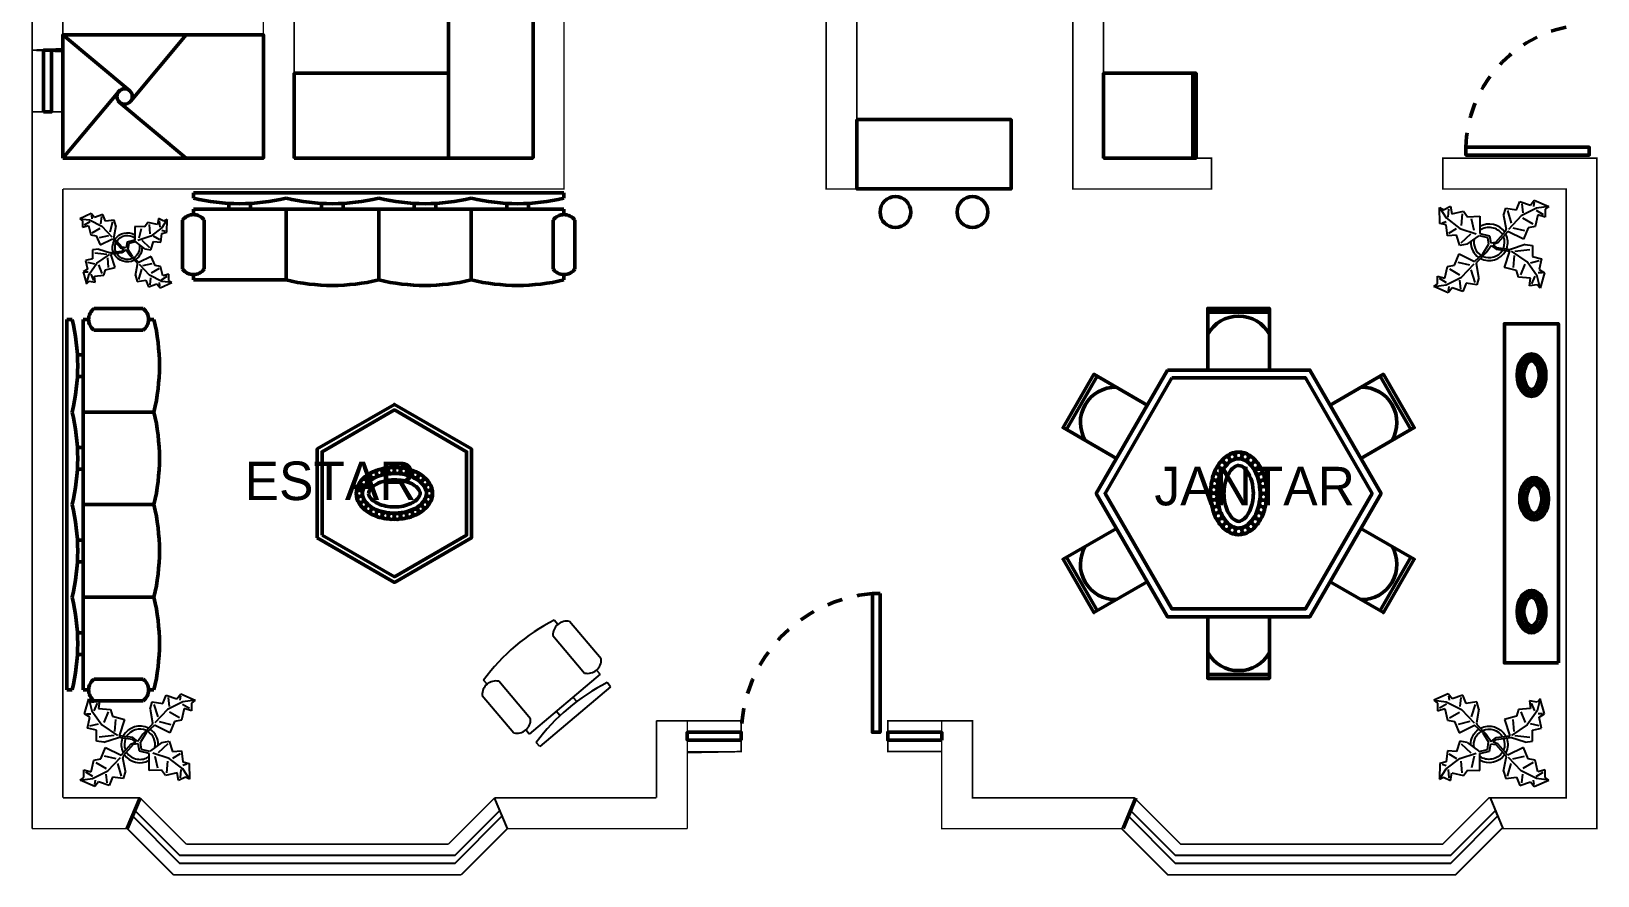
# Model space of a CAD drawing. Header units: millimetres. Extents: x -134.6 to -123.8, y 266.4 to 281.6.
# Drawn here: x -134.26 to -124.1, y 266.38 to 271.86 of the extents above; entities that cross this region are included whole.
import ezdxf

# ---------------------------------------------------------------- set-up
doc = ezdxf.new("R2010")
doc.units = ezdxf.units.MM
doc.header["$LTSCALE"] = 10
doc.header["$MEASUREMENT"] = 0
doc.linetypes.add('MORSE_G2', pattern=[0.875, 0.25, -0.125, 0.25, -0.125, 0, -0.125])
for name, color, linetype in [('7', 30, 'Continuous'), ('moviliario', 140, 'Continuous'), ('Muros', 11, 'Continuous'), ('vegetación', 111, 'MORSE_G2'), ('ventana1', 241, 'Continuous')]:
    doc.layers.add(name, color=color, linetype=linetype)

# ---------------------------------------------------------------- blocks, each defined once
blk = doc.blocks.new('Plant - Rubber or Philodendron')
at = {"linetype": 'Continuous'}
for p, q in [((-16.20050000000001, 11.47740000000002), (-13.98990000000001, 8.106400000000008)), ((-16.20050000000001, 11.47740000000002), (-14.8639, 10.79640000000001)), ((-16.01590000000002, 6.332899999999995), (-16.20050000000001, 11.47740000000002)), ((-14.8639, 10.79640000000001), (-12.61950000000002, 11.89750000000001)), ((-13.31739999999999, 8.325000000000017), (-13.0735, 11.00650000000002)), ((-12.61950000000002, 11.89750000000001), (-12.1909, 9.434500000000014)), ((-12.1909, 9.434500000000014), (-8.382900000000006, 10.30000000000001)), ((-8.382900000000006, 10.30000000000001), (-7.054900000000004, 8.501000000000005)), ((4.691399999999987, 8.881200000000007), (5.385899999999992, 11.28280000000001)), ((5.385899999999992, 11.28280000000001), (8.887100000000004, 10.79080000000002)), ((5.987799999999993, 10.48420000000002), (7.197100000000006, 6.386900000000026)), ((8.887100000000004, 10.79080000000002), (9.980899999999991, 13.4933)), ((9.980899999999991, 13.4933), (13.3837, 12.30100000000002)), ((15.38589999999999, 11.30550000000002), (10.39160000000001, 8.794200000000018)), ((10.58279999999999, 12.69460000000001), (10.88929999999999, 9.795299999999997)), ((13.3837, 12.30100000000002), (14.68000000000001, 13.90390000000002)), ((14.58160000000001, 13.2037), (14.38479999999998, 11.80330000000001)), ((14.68000000000001, 13.90390000000002), (19.38479999999998, 11.81460000000001)), ((15.28749999999999, 10.6053), (17.5907, 9.210500000000025)), ((19.38479999999998, 11.81460000000001), (15.38589999999999, 11.30550000000002)), ((19.38479999999998, 11.81460000000001), (18.18680000000001, 10.91190000000003)), ((18.18680000000001, 10.91190000000003), (18.1925, 8.411900000000031)), ((-14.0069, 5.870400000000018), (-16.01590000000002, 6.332899999999995)), ((-15.3434, 6.551400000000001), (-13.9984, 6.988400000000013)), ((-13.58680000000001, 2.289400000000001), (-14.0069, 5.870400000000018)), ((-13.98990000000001, 8.106400000000008), (-9.543399999999991, 4.718500000000006)), ((-8.836900000000014, 9.40900000000002), (-9.089400000000012, 5.609500000000025)), ((-7.054900000000004, 8.501000000000005), (-3.028400000000005, 8.69410000000002)), ((-4.852900000000005, 4.012), (-5.718400000000003, 7.820000000000022)), ((-3.028400000000005, 8.69410000000002), (-3.070899999999995, 3.104100000000017)), ((4.691399999999987, 8.881200000000007), (5.50139999999999, 4.483100000000007)), ((10.39160000000001, 8.794200000000018), (6.284699999999987, 4.402800000000013)), ((14.29769999999999, 6.103100000000012), (10.99340000000001, 7.995600000000024)), ((14.89949999999999, 5.304400000000015), (12.70050000000001, 4.899400000000014)), ((15.79089999999999, 9.106500000000011), (14.89949999999999, 5.304400000000015)), ((18.1925, 8.411900000000031), (15.79089999999999, 9.106500000000011)), ((-10.67840000000001, 2.491000000000014), (-13.58680000000001, 2.289400000000001)), ((-13.13290000000001, 3.18040000000002), (-10.66140000000001, 4.727000000000004)), ((-9.585800000000006, -0.8714999999999975), (-10.67840000000001, 2.491000000000014)), ((-9.543399999999991, 4.718500000000006), (-4.191699999999997, 2.988799999999998)), ((-9.131799999999998, 0.01950000000002206), (-5.979299999999995, 2.902500000000003)), ((-7.122800000000012, -0.4429999999999836), (-3.524799999999999, 2.213100000000026)), ((-3.524799999999999, 2.213100000000026), (-3.301099999999991, 2.435500000000019)), ((-3.301099999999991, 2.435500000000019), (-0.5305999999999926, 1.794700000000006)), ((-3.070899999999995, 3.104100000000017), (0.07970000000000255, 2.316300000000012)), ((-0.5305999999999926, 1.794700000000006), (-0.2255000000000109, -0.5526999999999873)), ((-0.5305999999999926, 1.794700000000006), (-0.5305999999999926, 1.794700000000006)), ((0.07970000000000255, 2.316300000000012), (0.4866000000000099, -0.03099999999997749)), ((0.4866000000000099, -0.03099999999997749), (2.114100000000008, 0.2298000000000116)), ((2.114100000000008, 0.2298000000000116), (5.434599999999989, 3.914600000000007)), ((6.103199999999987, 3.684400000000011), (2.8262, -0.03099999999997749)), ((5.434599999999989, 3.914600000000007), (5.50139999999999, 4.483100000000007)), ((11.10890000000001, 1.19580000000002), (6.103199999999987, 3.684400000000011)), ((7.700500000000005, 4.888100000000009), (11.5025, 3.996700000000004)), ((12.70050000000001, 4.899400000000014), (11.10890000000001, 1.19580000000002)), ((-11.3237, -7.262900000000002), (-9.732100000000003, -3.559299999999979)), ((-9.732100000000003, -3.559299999999979), (-4.726400000000012, -6.047899999999998)), ((-7.122800000000012, -0.4429999999999836), (-9.585800000000006, -0.8714999999999975)), ((-2.019000000000005, -3.614800000000002), (-4.726400000000012, -6.047899999999998)), ((-4.057899999999989, -6.278099999999995), (-0.9375, -3.160799999999995)), ((-2.019000000000005, -3.614800000000002), (-0.2255000000000109, -0.5526999999999873)), ((-0.9375, -3.160799999999995), (0.5883000000000038, -0.8134999999999764)), ((0.5883000000000038, -0.8134999999999764), (2.244699999999995, -2.0916)), ((2.8262, -0.03099999999997749), (1.300299999999993, -0.5526999999999873)), ((1.300299999999993, -0.5526999999999873), (2.419299999999993, -1.465499999999992)), ((2.244699999999995, -2.0916), (6.710800000000006, -2.662599999999998)), ((2.419299999999993, -1.465499999999992), (6.89500000000001, -2.117499999999978)), ((4.942999999999984, -7.965899999999976), (6.710800000000006, -2.662599999999998)), ((11.66049999999998, -0.5412999999999784), (6.89500000000001, -2.117499999999978)), ((12.36769999999999, -6.198099999999982), (7.218999999999994, -2.677199999999999)), ((8.125, -4.076799999999992), (7.771500000000003, -7.965899999999976)), ((8.354399999999998, -2.745299999999986), (13.19729999999998, -2.170400000000001)), ((11.66049999999998, -0.5412999999999784), (14.1354, -0.8947999999999752)), ((14.1354, -0.8947999999999752), (14.1354, -4.430399999999992)), ((14.1354, -4.430399999999992), (16.96379999999999, -5.137499999999989)), ((-14.41409999999999, -11.4699), (-13.52279999999999, -7.667899999999975)), ((-13.52279999999999, -7.667899999999975), (-11.3237, -7.262900000000002)), ((-12.92099999999999, -8.466499999999996), (-9.616600000000005, -10.35899999999998)), ((-6.323700000000002, -7.251599999999996), (-10.12570000000002, -6.360199999999992)), ((-9.014800000000008, -11.15769999999998), (-4.904699999999991, -6.81219999999999)), ((-4.61099999999999, -12.84769999999997), (-5.820300000000003, -8.750399999999985)), ((-4.124600000000015, -6.846599999999995), (-4.057899999999989, -6.278099999999995)), ((-3.314600000000013, -11.24469999999999), (-4.124600000000015, -6.846599999999995)), ((8.832099999999997, -9.026600000000002), (4.942999999999984, -7.965899999999976)), ((9.539199999999994, -11.14789999999999), (8.832099999999997, -9.026600000000002)), ((10.24629999999999, -10.4408), (11.66049999999998, -6.905299999999983)), ((15.5496, -10.79429999999999), (12.36769999999999, -6.198099999999982)), ((16.2567, -5.844599999999986), (13.42830000000001, -6.551699999999983)), ((17.31739999999999, -9.733699999999999), (15.9032, -9.733699999999999)), ((16.96379999999999, -5.137499999999989), (16.2567, -8.673000000000002)), ((16.2567, -8.673000000000002), (18.02449999999999, -9.733699999999999)), ((18.02449999999999, -9.733699999999999), (16.6103, -14.68339999999998)), ((-18.00800000000001, -14.17809999999997), (-16.81010000000001, -13.27539999999999)), ((-18.00800000000001, -14.17809999999997), (-14.00909999999999, -13.66899999999998)), ((-13.3032, -16.26739999999998), (-18.00800000000001, -14.17809999999997)), ((-16.81570000000002, -10.77539999999999), (-14.41409999999999, -11.4699)), ((-16.81010000000001, -13.27539999999999), (-16.81570000000002, -10.77539999999999)), ((-13.91070000000002, -12.96879999999999), (-16.2139, -11.57399999999998)), ((-14.00909999999999, -13.66899999999998), (-9.014800000000008, -11.15769999999998)), ((-12.0069, -14.66449999999998), (-13.3032, -16.26739999999998)), ((-13.20480000000001, -15.56719999999999), (-13.00800000000001, -14.16679999999999)), ((-8.604199999999992, -15.85679999999999), (-12.0069, -14.66449999999998)), ((-9.205999999999989, -15.05809999999997), (-9.512599999999992, -12.15879999999999)), ((-7.510300000000001, -13.15429999999998), (-8.604199999999992, -15.85679999999999)), ((-4.009199999999993, -13.6463), (-7.510300000000001, -13.15429999999998)), ((-3.314600000000013, -11.24469999999999), (-4.009199999999993, -13.6463)), ((13.42830000000001, -11.50149999999999), (9.539199999999994, -11.14789999999999)), ((13.07480000000001, -13.97629999999998), (13.42830000000001, -11.50149999999999)), ((15.5496, -13.62279999999998), (13.07480000000001, -13.97629999999998)), ((14.8425, -10.79429999999999), (13.78190000000001, -13.26919999999998)), ((16.6103, -14.68339999999998), (15.5496, -10.79429999999999)), ((16.6103, -14.68339999999998), (15.5496, -13.62279999999998))]:
    blk.add_line(p, q, dxfattribs=at)
for centre, radius, start, end in [((0, 0), 6.127507999995974, 34.37569000000935, 120.1027999999894), ((0.03079999999999927, 0.1664000000000101), 6.000000000002548, 178.6146999999872, 235.1168999999775), ((0.03079999999999927, 0.1664000000000101), 5.000000000000334, 168.1647000000314, 238.6724999999761), ((-0.06010000000000559, -0.2074999999999818), 5.246133000001304, 33.82191999999591, 124.9413999999845), ((-0.2664000000000044, 0.168200000000013), 5.277530999995967, 338.4094000000212, 20.03007000003226), ((-0.09800000000001319, 0.136400000000009), 6.128825000001457, 341.2016999999712, 26.09184000001519), ((-0.02340000000000941, 0.3825000000000216), 6.149236999999206, 242.5811999999688, 331.2713999999922), ((-0.1101999999999919, 0.4886000000000195), 5.288259999998192, 247.3710999999605, 327.4719999999419)]:
    blk.add_arc(centre, radius, start, end, dxfattribs=at)
blk = doc.blocks.new('adorno')
at = {"lineweight": 50, "ltscale": 0.03}
for centre in [(1984.93038215389, 896.1541601823685), (1984.956903066342, 896.1831567673062), (1984.991028879236, 896.2037143935338), (1985.02912866623, 896.2115387794084), (1985.06714942142, 896.2032136470077), (1985.101354266118, 896.1831567673062), (1985.127937414989, 896.1535041220845), (1984.894271779991, 896.0838861334719), (1984.909628430783, 896.1202699794717), (1985.148628901677, 896.1202699794717), (1985.162682987479, 896.0834338523234), (1984.880683676295, 895.9669262659027), (1984.881631241808, 896.006380264325), (1984.885576403248, 896.0450342430674), (1985.172680929212, 896.0450342430674), (1985.177304888107, 895.9661124016515), (1985.177590306872, 896.0061486503441), (1984.885421662142, 895.9268410012601), (1984.895007840359, 895.8883356161386), (1985.163249492021, 895.8883356158867), (1985.172536465854, 895.9266093872793), (1984.908546518481, 895.851867775557), (1984.930026574179, 895.8176502372413), (1984.957190272483, 895.7890570205477), (1985.10108268184, 895.7892945289663), (1985.128230758285, 895.8176502372464), (1985.149094646358, 895.8517896508655), (1984.99052466767, 895.7680136895004), (1985.02912866623, 895.7602830041909), (1985.067732664767, 895.768013689491)]:
    blk.add_circle(centre, 0.02, dxfattribs=at)
blk.add_ellipse((1985.02912866623, 895.9859108917997), major_axis=(0, 0.2456278876087481), ratio=0.6819153397141199, dxfattribs=at)
for points, knots in [([(1985.02912866623, 896.1915387794085), (1985.003241296339, 896.1915387794085), (1984.975257897642, 896.1777622674789), (1984.926583305333, 896.1159678675161), (1984.908225268672, 896.0684502738861), (1984.898103292914, 895.9658654479692), (1984.90633601933, 895.9115575315305), (1984.943169700463, 895.8272592088895), (1984.971071372833, 895.7985388810282), (1985.024046131708, 895.7755768998394), (1985.049630533461, 895.7778588809531), (1985.102771545796, 895.8132367955748), (1985.12862933036, 895.8489936666319), (1985.157640724427, 895.9414921449752), (1985.160539486757, 895.9971389238251), (1985.139412214415, 896.1038940911614), (1985.110877028144, 896.151084224959), (1985.063045786428, 896.1860090071366), (1985.045889009965, 896.1915387794085), (1985.02912866623, 896.1915387794085)], [0, 0, 0, 0, 0.7135496152249875, 0.7135496152249875, 1.427099230449975, 1.427099230449975, 2.140648845674963, 2.140648845674963, 2.85419846089995, 2.85419846089995, 3.567748076124937, 3.567748076124937, 4.281297691349925, 4.281297691349925, 4.994847306574913, 4.994847306574913, 5.821209568669098, 5.821209568669098, 6.283185307179586, 6.283185307179586, 6.283185307179586, 6.283185307179586]), ([(1985.02912866623, 896.1515387794085), (1985.019303630888, 896.1515387794085), (1985.006539605374, 896.1475962708378), (1984.97590775209, 896.1167855555813), (1984.959762339657, 896.0888079677461), (1984.941212680915, 896.0199930026536), (1984.939313907307, 895.9799755314916), (1984.950947063788, 895.9061064484732), (1984.964345129446, 895.8740554253195), (1984.995460315973, 895.8323015858889), (1985.01124429195, 895.8233142823631), (1985.033083373948, 895.8183910569046), (1985.042102664113, 895.8201762534114), (1985.069865706696, 895.8402181723562), (1985.08821763906, 895.8630410897704), (1985.112183484445, 895.9242775708087), (1985.118109478523, 895.9637799941456), (1985.113259705306, 896.054186683681), (1985.093179420514, 896.1017112443678), (1985.054272316868, 896.1471960853282), (1985.039999354336, 896.1515387794085), (1985.02912866623, 896.1515387794085)], [0, 0, 0, 0, 0.5993986885189333, 0.5993986885189333, 1.198797377037867, 1.198797377037867, 1.7981960655568, 1.7981960655568, 2.397594754075733, 2.397594754075733, 2.996993442594666, 2.996993442594666, 3.5963921311136, 3.5963921311136, 4.195790819632533, 4.195790819632533, 4.795189508151466, 4.795189508151466, 5.619994187032631, 5.619994187032631, 6.283185307179586, 6.283185307179586, 6.283185307179586, 6.283185307179586])]:
    blk.add_open_spline(points, degree=3, knots=knots, dxfattribs=at)
blk = doc.blocks.new('Chair - Desk')
at = {"linetype": 'Continuous'}
for p, q in [((-8.5, 0), (-8.5, -1)), ((-8.5, 0), (8.5, 0)), ((8.5, 0), (8.5, -1)), ((-2, -3), (-2, -1.93549999999999)), ((2, -1.957599999999985), (2, -3)), ((-10.5, -5), (-10.5, -14)), ((-8.5, -3), (-8.5, -4)), ((-8.5, -3), (8.5, -3)), ((-6.5, -14), (-6.5, -5)), ((6.5, -5), (6.5, -14)), ((8.5, -3), (8.5, -4)), ((10.5, -14), (10.5, -5)), ((-8.5, -15), (-8.5, -16)), ((8.5, -15), (8.5, -16))]:
    blk.add_line(p, q, dxfattribs=at)
for centre, radius, start, end in [((0, 34.625), 36.62500000000001, 256.5803000000073, 283.4196999999925), ((-8.5, -6.5), 2.500000000004027, 36.86990000005867, 143.1300999999429), ((8.5, -6.5), 2.500000000004027, 36.86990000005867, 143.1300999999429), ((-8.5, -12.5), 2.500000000004118, 216.8699000000571, 323.1300999999414), ((8.5, -12.5), 2.500000000004118, 216.8699000000571, 323.1300999999414), ((0, 19.625), 36.62500000000001, 256.5803000000073, 283.4196999999925)]:
    blk.add_arc(centre, radius, start, end, dxfattribs=at)

msp = doc.modelspace()

# ---------------------------------------------------------------- linework, layer by layer
at = {"layer": '7', "lineweight": 50, "ltscale": 0.5, "elevation": -666.2138644552531}
for points in [[(-124.9543845926976, 271.1040785408729), (-124.1543845926976, 271.1040785408729), (-124.1543845926976, 271.054078540873), (-124.9543845926976, 271.054078540873)], [(-128.7535881487945, 268.2090785408739), (-128.7535881487945, 267.3090785408739), (-128.8035881487945, 267.3090785408739), (-128.8035881487945, 268.2090785408739)]]:
    msp.add_lwpolyline(points, close=True, dxfattribs=at)
at = {"layer": 'moviliario', "lineweight": 50, "ltscale": 0.03}
for p, q in [((-134.0543845926911, 271.8340785408731, -666.2138644552531), (-133.6222926312237, 271.4724205023405, -666.2138644552531)), ((-133.2543845926909, 271.8340785408731, -666.2138644552531), (-133.6160426312235, 271.4019865794056, -666.2138644552531)), ((-126.7243845926978, 271.5840785408731, -666.2138644552531), (-126.7243845926978, 271.034078540873, -666.2138644552531)), ((-134.0543845926911, 271.0340785408731, -666.2138644552531), (-133.6927265541585, 271.4661705023406, -666.2138644552531)), ((-133.2543845926907, 271.034078540873, -666.2138644552531), (-133.6864765541584, 271.3957365794057, -666.2138644552531)), ((-133.2081869123886, 270.2434785408725, -666.2138644552531), (-132.6072363324654, 270.2434786792403, -666.2138644552531)), ((-126.2281450234088, 270.0340785408729, -666.2138644552531), (-126.6281450234089, 270.0340785408728, -666.2138644552531)), ((-127.3457248728554, 269.6197836216299, -666.2138644552531), (-127.5457248728553, 269.2733734601161, -666.2138644552531)), ((-125.3105651739623, 269.2733734601161, -666.2138644552531), (-125.5105651739625, 269.6197836216299, -666.2138644552531)), ((-127.5457248728555, 268.4447836216302, -666.2138644552531), (-127.3457248728553, 268.0983734601164, -666.2138644552531)), ((-125.5105651739624, 268.0983734601164, -666.2138644552531), (-125.3105651739625, 268.4447836216302, -666.2138644552531)), ((-126.6281450234089, 267.6840785408734, -666.2138644552531), (-126.2281450234088, 267.6840785408735, -666.2138644552531))]:
    msp.add_line(p, q, dxfattribs=at)
at = {"layer": 'moviliario', "linetype": 'Continuous', "lineweight": 50}
for p, q in [((-133.2081869123886, 270.8090785408725, -666.2138644552531), (-132.6072369123886, 270.8090785408725, -666.2138644552531)), ((-133.2081869123886, 270.8090785408725, -666.2138644552531), (-133.2081869123886, 270.7737285408725, -666.2138644552531)), ((-132.6072357525421, 270.8090785408725, -666.2138644552531), (-132.0062857525421, 270.8090785408725, -666.2138644552531)), ((-132.0062845926956, 270.8090785408725, -666.2138644552531), (-131.4053345926955, 270.8090785408725, -666.2138644552531)), ((-131.4053345926955, 270.8090785408725, -666.2138644552531), (-130.8043845926955, 270.8090785408725, -666.2138644552531)), ((-130.8043845926955, 270.8090785408725, -666.2138644552531), (-130.8043845926955, 270.7737285408725, -666.2138644552531)), ((-133.2081869123886, 270.7030285408725, -666.2138644552531), (-132.6072369123886, 270.7030285408725, -666.2138644552531)), ((-133.2081869123886, 270.7030285408725, -666.2138644552531), (-133.2081869123886, 270.6676785408725, -666.2138644552531)), ((-132.9784119123886, 270.7030285408725, -666.2138644552531), (-132.9784119123886, 270.7406586158725, -666.2138644552531)), ((-132.8370119123886, 270.7398773808725, -666.2138644552531), (-132.8370119123886, 270.7030285408725, -666.2138644552531)), ((-132.6072369123886, 270.7030285408725, -666.2138644552531), (-132.6072363324654, 270.2434786792403, -666.2138644552531)), ((-132.6072357525421, 270.7030285408725, -666.2138644552531), (-132.0062857525421, 270.7030285408725, -666.2138644552531)), ((-132.3774607525421, 270.7030285408725, -666.2138644552531), (-132.3774607525421, 270.7406586158725, -666.2138644552531)), ((-132.2360607525421, 270.7398773808725, -666.2138644552531), (-132.2360607525421, 270.7030285408725, -666.2138644552531)), ((-132.0062857525421, 270.7030285408725, -666.2138644552531), (-132.0062851726188, 270.2434786792403, -666.2138644552531)), ((-132.0062845926956, 270.7030285408725, -666.2138644552531), (-131.4053345926955, 270.7030285408725, -666.2138644552531)), ((-131.7765095926955, 270.7030285408725, -666.2138644552531), (-131.7765095926955, 270.7406586158725, -666.2138644552531)), ((-131.6351095926956, 270.7398773808725, -666.2138644552531), (-131.6351095926956, 270.7030285408725, -666.2138644552531)), ((-131.4053345926955, 270.7030285408725, -666.2138644552531), (-131.4053340127723, 270.2434786792403, -666.2138644552531)), ((-131.4053345926955, 270.7030285408725, -666.2138644552531), (-131.4053340127723, 270.2434786792403, -666.2138644552531)), ((-131.4053345926955, 270.7030285408725, -666.2138644552531), (-130.8043845926955, 270.7030285408725, -666.2138644552531)), ((-131.1755595926955, 270.7030285408725, -666.2138644552531), (-131.1755595926955, 270.7406586158725, -666.2138644552531)), ((-131.0341595926955, 270.7398773808725, -666.2138644552531), (-131.0341595926955, 270.7030285408725, -666.2138644552531)), ((-130.8043845926955, 270.7030285408725, -666.2138644552531), (-130.8043845926955, 270.6676785408725, -666.2138644552531)), ((-133.2788869123887, 270.6323285408725, -666.2138644552531), (-133.2788869123887, 270.3141785408725, -666.2138644552531)), ((-133.1374869123887, 270.3141785408725, -666.2138644552531), (-133.1374869123887, 270.6323285408725, -666.2138644552531)), ((-130.8750845926955, 270.6323285408725, -666.2138644552531), (-130.8750845926955, 270.3141785408725, -666.2138644552531)), ((-130.7336845926955, 270.3141785408725, -666.2138644552531), (-130.7336845926955, 270.6323285408725, -666.2138644552531)), ((-133.2081869123886, 270.2788285408725, -666.2138644552531), (-133.2081869123886, 270.2434785408725, -666.2138644552531)), ((-130.8043845926955, 270.2788285408725, -666.2138644552531), (-130.8043845926955, 270.2434785408725, -666.2138644552531)), ((-133.5344845926913, 270.0585808605696, -666.2138644552531), (-133.8526345926912, 270.0585808605696, -666.2138644552531)), ((-134.0293845926913, 269.9878808605696, -666.2138644552531), (-133.9940345926913, 269.9878808605696, -666.2138644552531)), ((-134.0293845926913, 269.3869308605696, -666.2138644552531), (-134.0293845926913, 269.9878808605696, -666.2138644552531)), ((-133.9233345926913, 269.9878808605696, -666.2138644552531), (-133.8879845926913, 269.9878808605696, -666.2138644552531)), ((-133.9233345926913, 269.3869308605696, -666.2138644552531), (-133.9233345926913, 269.9878808605696, -666.2138644552531)), ((-133.4991345926912, 269.9878808605696, -666.2138644552531), (-133.4637845926912, 269.9878808605696, -666.2138644552531)), ((-133.8526345926912, 269.9171808605696, -666.2138644552531), (-133.5344845926913, 269.9171808605696, -666.2138644552531)), ((-133.9601834326913, 269.7581058605696, -666.2138644552531), (-133.9233345926913, 269.7581058605696, -666.2138644552531)), ((-133.9233345926913, 269.6167058605697, -666.2138644552531), (-133.9609646676913, 269.6167058605697, -666.2138644552531)), ((-134.0293845926913, 268.7859808605696, -666.2138644552531), (-134.0293845926913, 269.3869308605696, -666.2138644552531)), ((-133.9233345926913, 269.3869308605696, -666.2138644552531), (-133.463784731059, 269.3869314404928, -666.2138644552531)), ((-133.9233345926913, 269.3869308605696, -666.2138644552531), (-133.463784731059, 269.3869314404928, -666.2138644552531)), ((-133.9233345926913, 268.7859808605696, -666.2138644552531), (-133.9233345926913, 269.3869308605696, -666.2138644552531)), ((-133.9601834326913, 269.1571558605696, -666.2138644552531), (-133.9233345926913, 269.1571558605696, -666.2138644552531)), ((-133.9233345926913, 269.0157558605696, -666.2138644552531), (-133.9609646676913, 269.0157558605696, -666.2138644552531)), ((-134.0293845926913, 268.1850297007231, -666.2138644552531), (-134.0293845926913, 268.7859797007231, -666.2138644552531)), ((-133.9233345926913, 268.7859797007231, -666.2138644552531), (-133.463784731059, 268.7859802806463, -666.2138644552531)), ((-133.9233345926913, 268.1850297007231, -666.2138644552531), (-133.9233345926913, 268.7859797007231, -666.2138644552531)), ((-133.9601834326913, 268.5562047007231, -666.2138644552531), (-133.9233345926913, 268.5562047007231, -666.2138644552531)), ((-133.9233345926913, 268.4148047007231, -666.2138644552531), (-133.9609646676913, 268.4148047007231, -666.2138644552531)), ((-134.0293845926913, 267.5840785408765, -666.2138644552531), (-134.0293845926913, 268.1850285408765, -666.2138644552531)), ((-133.9233345926913, 268.1850285408765, -666.2138644552531), (-133.463784731059, 268.1850291207998, -666.2138644552531)), ((-133.9233345926913, 267.5840785408765, -666.2138644552531), (-133.9233345926913, 268.1850285408765, -666.2138644552531)), ((-133.9601834326913, 267.9552535408765, -666.2138644552531), (-133.9233345926913, 267.9552535408765, -666.2138644552531)), ((-133.9233345926913, 267.8138535408766, -666.2138644552531), (-133.9609646676913, 267.8138535408766, -666.2138644552531)), ((-133.5344845926913, 267.6547785408765, -666.2138644552531), (-133.8526345926912, 267.6547785408765, -666.2138644552531)), ((-134.0293845926913, 267.5840785408765, -666.2138644552531), (-133.9940345926913, 267.5840785408765, -666.2138644552531)), ((-133.9233345926913, 267.5840785408765, -666.2138644552531), (-133.8879845926913, 267.5840785408765, -666.2138644552531)), ((-133.8526345926912, 267.5133785408765, -666.2138644552531), (-133.5344845926913, 267.5133785408765, -666.2138644552531)), ((-133.4991345926912, 267.5840785408765, -666.2138644552531), (-133.4637845926912, 267.5840785408765, -666.2138644552531))]:
    msp.add_line(p, q, dxfattribs=at)
at = {"layer": 'moviliario', "lineweight": 50, "ltscale": 0.03, "elevation": -666.2138644552531}
for points in [[(-131.0043845926905, 271.0340785408727), (-131.5543845926948, 271.0340785408727), (-131.554384592692, 273.1840785408724), (-131.0043845926918, 273.1840785408725), (-131.0043845926905, 271.0340785408727)], [(-134.0543845926911, 271.0340785408731), (-134.0543845926911, 271.8340785408731), (-132.7543845926937, 271.8340785408724), (-132.7543845926939, 271.0340785408729), (-134.0543845926911, 271.0340785408731)], [(-132.5543845926939, 271.0340785408729), (-132.5543845926939, 271.5840785408728), (-131.5543845926939, 271.5840785408728), (-131.5543845926948, 271.0340785408727), (-132.5543845926939, 271.0340785408729)], [(-127.3043845926977, 271.034078540873), (-126.7043845926978, 271.034078540873), (-126.7043845926978, 271.5840785408731), (-127.3043845926982, 271.5840785408719), (-127.3043845926977, 271.034078540873)], [(-128.9043845926974, 271.284078540873), (-128.9043845926974, 270.8340785408731), (-127.9043845926974, 270.8340785408735), (-127.904384592696, 271.284078540873), (-128.9043845926974, 271.284078540873)], [(-124.3543845927027, 267.7590785408732), (-124.7043845927069, 267.7590785408732), (-124.7043845927042, 269.959078540873), (-124.3543845927043, 269.959078540873), (-124.3543845927027, 267.7590785408732)]]:
    msp.add_lwpolyline(points, dxfattribs=at)
for points in [[(-126.2281450234088, 269.6590785408731), (-126.6281450234089, 269.6590785408731), (-126.6281450234089, 270.0590785408731), (-126.2281450234088, 270.0590785408731)], [(-126.8900252387606, 269.6590785408732), (-127.3519054541123, 268.8590785408732), (-126.8900252387606, 268.0590785408731), (-125.9662648080572, 268.0590785408731), (-125.5043845927055, 268.8590785408732), (-125.9662648080572, 269.6590785408732)], [(-127.0209653464364, 269.4322836216301), (-127.2209653464364, 269.0858734601162), (-127.5673755079502, 269.2858734601162), (-127.3673755079502, 269.6322836216301)], [(-126.8611577253011, 269.6090785408732), (-127.2941704271934, 268.8590785408732), (-126.8611577253011, 268.1090785408731), (-125.9951323215166, 268.1090785408731), (-125.5621196196244, 268.8590785408732), (-125.9951323215166, 269.6090785408732)], [(-125.6353247003814, 269.0858734601161), (-125.8353247003814, 269.43228362163), (-125.4889145388676, 269.63228362163), (-125.2889145388676, 269.2858734601161)], [(-132.404384592691, 268.5704034062783), (-131.904384592691, 268.2817282716834), (-131.404384592691, 268.5704034062783), (-131.404384592691, 269.1477536754679), (-131.904384592691, 269.4364288100627), (-132.404384592691, 269.1477536754679)], [(-132.373134592691, 268.5884456021904), (-131.904384592691, 268.3178126635078), (-131.435634592691, 268.5884456021904), (-131.435634592691, 269.1297114795557), (-131.904384592691, 269.4003444182384), (-132.373134592691, 269.1297114795557)], [(-127.2209653464364, 268.6322836216301), (-127.0209653464364, 268.2858734601162), (-127.3673755079502, 268.0858734601163), (-127.5673755079502, 268.4322836216301)], [(-125.8353247003814, 268.2858734601162), (-125.6353247003814, 268.6322836216301), (-125.2889145388676, 268.4322836216301), (-125.4889145388677, 268.0858734601163)], [(-126.6281450234089, 268.0590785408732), (-126.2281450234088, 268.0590785408732), (-126.2281450234088, 267.6590785408732), (-126.6281450234089, 267.6590785408732)]]:
    msp.add_lwpolyline(points, close=True, dxfattribs=at)
at = {"layer": 'moviliario', "lineweight": 50, "ltscale": 0.03}
for centre, radius in [((-133.654384592691, 271.4340785408731, -666.2138644552531), 0.05), ((-128.6543845926974, 270.684078540873, -666.2138644552531), 0.1), ((-128.1543845926974, 270.684078540873, -666.2138644552531), 0.1)]:
    msp.add_circle(centre, radius, dxfattribs=at)
at = {"layer": 'moviliario', "linetype": 'Continuous', "lineweight": 50}
for centre, radius, start, end in [((-132.9077119123886, 272.0330722908725, -666.2138644552531), 1.29469375, 256.5802999999848, 283.4197000000152), ((-132.3067607525421, 272.0330722908725, -666.2138644552531), 1.29469375, 256.5802999999848, 283.4197000000152), ((-131.7058095926955, 272.0330722908725, -666.2138644552531), 1.29469375, 256.5802999999848, 283.4197000000152), ((-131.1048595926955, 272.0330722908725, -666.2138644552531), 1.29469375, 256.5802999999848, 283.4197000000152), ((-133.2081869123886, 270.5793035408725, -666.2138644552531), 0.08837500000014234, 36.86990000006271, 143.1300999999373), ((-130.8043845926955, 270.5793035408725, -666.2138644552531), 0.08837500000014234, 36.86990000006271, 143.1300999999373), ((-133.2081869123886, 270.3672035408725, -666.2138644552531), 0.08837500000014556, 216.8699000000627, 323.1300999999373), ((-130.8043845926955, 270.3672035408725, -666.2138644552531), 0.08837500000014556, 216.8699000000627, 323.1300999999373), ((-132.3067607525421, 271.5028222908725, -666.2138644552531), 1.29469375, 256.5802999999848, 283.4197000000152), ((-131.7058095926955, 271.5028222908725, -666.2138644552531), 1.29469375, 256.5802999999848, 283.4197000000152), ((-131.1048595926955, 271.5028222908725, -666.2138644552531), 1.29469375, 256.5802999999848, 283.4197000000152), ((-133.7996095926912, 269.9878808605696, -666.2138644552531), 0.08837500000014234, 126.8699000000627, 233.1300999999373), ((-133.5875095926913, 269.9878808605696, -666.2138644552531), 0.08837500000014556, 306.8699000000627, 53.13009999993731), ((-135.2533783426912, 269.6874058605696, -666.2138644552531), 1.29469375, 346.5802999999848, 13.41970000001521), ((-134.7231283426913, 269.6874058605696, -666.2138644552531), 1.29469375, 346.5802999999848, 13.41970000001521), ((-135.2533783426912, 269.0864558605696, -666.2138644552531), 1.29469375, 346.5802999999848, 13.41970000001521), ((-134.7231283426913, 269.0864558605696, -666.2138644552531), 1.29469375, 346.5802999999848, 13.41970000001521), ((-135.2533783426912, 268.485504700723, -666.2138644552531), 1.29469375, 346.5802999999848, 13.41970000001521), ((-134.7231283426913, 268.485504700723, -666.2138644552531), 1.29469375, 346.5802999999848, 13.41970000001521), ((-135.2533783426912, 267.8845535408765, -666.2138644552531), 1.29469375, 346.5802999999848, 13.41970000001521), ((-134.7231283426913, 267.8845535408765, -666.2138644552531), 1.29469375, 346.5802999999848, 13.41970000001521), ((-133.7996095926912, 267.5840785408765, -666.2138644552531), 0.08837500000014234, 126.8699000000627, 233.1300999999373), ((-133.5875095926913, 267.5840785408765, -666.2138644552531), 0.08837500000014556, 306.8699000000627, 53.13009999993731)]:
    msp.add_arc(centre, radius, start, end, dxfattribs=at)
at = {"layer": 'moviliario', "lineweight": 50, "ltscale": 0.03}
for centre, start, end in [((-126.4281450234089, 269.7805280249001, -666.2138644552531), 28.94554748355291, 151.054452516447), ((-127.2261436848803, 269.3198032828867, -666.2138644552531), 88.94554748355291, 211.054452516447), ((-125.6301463619375, 269.3198032828865, -666.2138644552531), 328.945547483553, 91.05445251644707), ((-127.2261436848803, 268.3983537988597, -666.2138644552531), 148.9455474835529, 271.054452516447), ((-125.6301463619375, 268.3983537988597, -666.2138644552531), 268.945547483553, 31.05445251644704), ((-126.4281450234089, 267.9376290568462, -666.2138644552531), 208.945547483553, 331.054452516447)]:
    msp.add_arc(centre, 0.2285505159728249, start, end, dxfattribs=at)
at = {"layer": 'Muros', "lineweight": 50, "ltscale": 0.03}
for p, q in [((-133.6372273051647, 266.6840785408737, -666.2138644552531), (-133.5543845926917, 266.8840785408754, -666.2138644552531)), ((-127.1781282794088, 266.6840785408734, -666.2138644552531), (-127.0952855669359, 266.8840785408751, -666.2138644552531))]:
    msp.add_line(p, q, dxfattribs=at)
at = {"layer": 'Muros', "ltscale": 0.03}
for p, q in [((-131.1715418802187, 266.6840785408744, -666.2138644552531), (-131.2543845926922, 266.8840785408754, -666.2138644552531)), ((-124.7124428544629, 266.6840785408741, -666.2138644552531), (-124.7952855669364, 266.8840785408751, -666.2138644552531))]:
    msp.add_line(p, q, dxfattribs=at)
at = {"layer": 'Muros', "lineweight": 50, "ltscale": 0.03, "const_width": 0.01, "elevation": -666.2138644552531}
msp.add_lwpolyline([(-128.9043845926954, 272.4340785408731), (-129.1043845926972, 272.4340785408732), (-129.1043845926972, 270.8340785408732), (-128.9043845926974, 270.8340785408731), (-128.9043845926967, 272.034078540874), (-127.5043845926977, 272.0340785408731), (-127.5043845926978, 270.8340785408732), (-126.6043845926977, 270.8340785408731), (-126.6043845926977, 271.034078540873), (-127.3043845926977, 271.034078540873), (-127.3043845926968, 273.3840785408732), (-128.9043845926979, 273.3840785408731), (-128.9043845926972, 276.2340785408729), (-128.3043845926934, 276.2340785408732), (-128.3043845926948, 276.4340785408727), (-128.9043845926972, 276.4340785408731), (-129.1043845926972, 276.4340785408731), (-129.1043845926972, 273.3840785408732), (-129.1043845926972, 273.1840785408732), (-127.5043845926978, 273.1840785408732), (-127.5043845926977, 272.2340785408732), (-128.9043845926966, 272.2340785408741)], close=True, dxfattribs=at)
for points in [[(-134.0543845926911, 271.0340785408731), (-132.7543845926939, 271.0340785408729), (-132.7543845926939, 272.4340785408725), (-132.5543845926939, 272.4340785408725), (-132.5543845926938, 271.0340785408729), (-131.0043845926905, 271.0340785408727), (-131.0043845926918, 273.1840785408725), (-131.7043845926937, 273.1840785408724), (-131.7043845926939, 273.3840785408726), (-130.8043845926916, 273.3840785408726), (-130.8043845926954, 270.8340785408725), (-134.0543845926913, 270.8340785408725)], [(-125.1225826442391, 266.3840785408754), (-125.0215418802293, 266.3840785408757), (-124.721541880231, 266.6840785408738), (-124.3043845927045, 266.6840785408731), (-124.1043845926979, 266.6840785408729), (-124.1043845926977, 271.034078540873), (-125.1043845927043, 271.0340785408727), (-125.1043845927043, 270.8340785408725), (-124.3043845927043, 270.8340785408725), (-124.3043845927043, 266.8840785408738), (-124.8043845927039, 266.8840785408754), (-125.1043845927038, 266.5840785408757), (-125.1043845927038, 266.5840785408757), (-126.8043845927036, 266.5840785408757), (-127.0458059489391, 266.8254998971112), (-127.1043845927034, 266.8840785408754), (-128.1543845926979, 266.8840785408738), (-128.1543845926979, 267.3840785408738), (-128.3543845926979, 267.3840785408738), (-128.3543845926979, 266.6840785408752), (-127.187227305177, 266.6840785408745), (-126.8872273051781, 266.3840785408757), (-126.7861865411682, 266.3840785408754), (-125.104384592704, 266.3840785408754)]]:
    msp.add_lwpolyline(points, dxfattribs=at)
at = {"layer": 'Muros', "ltscale": 0.03, "const_width": 0.01, "elevation": -666.2138644552531}
for points in [[(-134.2543845926944, 271.9840785408727), (-134.2543845926979, 271.7340785408713)], [(-134.0543845926944, 271.9840785408727), (-134.0543845926989, 271.7340785408716)], [(-134.254384592698, 271.3340785408722), (-134.254384592698, 271.0340785408731)], [(-134.0543845926981, 271.3340785408722), (-134.0543845926911, 271.0340785408731)], [(-134.254384592698, 271.0340785408731), (-134.2543845926978, 266.6840785408729)], [(-134.0543845926913, 270.8340785408725), (-134.0543845926913, 266.8840785408738)], [(-130.2043845926978, 267.3840785408738), (-130.2043845926978, 266.8840785408738)], [(-130.0043845926979, 267.3840785408738), (-130.2043845926978, 267.3840785408738)], [(-130.0043845926978, 266.6840785408752), (-130.0043845926979, 267.3840785408738)], [(-134.0543845926913, 266.8840785408738), (-133.5543845926917, 266.8840785408754)], [(-133.5543845926917, 266.8840785408754), (-133.2543845926919, 266.5840785408757)], [(-131.5543845926921, 266.5840785408757), (-131.2543845926923, 266.8840785408754)], [(-131.2543845926923, 266.8840785408754), (-130.2043845926978, 266.8840785408738)], [(-134.2543845926978, 266.6840785408729), (-133.6372273051652, 266.6840785408745)], [(-133.6372273051652, 266.6840785408745), (-133.3372273051664, 266.3840785408757)], [(-131.1715418802187, 266.6840785408745), (-131.4715418802175, 266.3840785408757)], [(-131.1715418802187, 266.6840785408745), (-130.0043845926978, 266.6840785408752)], [(-133.2543845926919, 266.5840785408757), (-131.5543845926921, 266.5840785408757)], [(-133.3372273051664, 266.3840785408757), (-131.4715418802175, 266.3840785408757)]]:
    msp.add_lwpolyline(points, dxfattribs=at)
at = {"layer": 'Muros', "lineweight": 50, "ltscale": 0.5, "const_width": 0.01, "elevation": -666.2138644552531}
for points in [[(-134.0543845926989, 271.7340785408716), (-134.2543845926979, 271.7340785408713), (-134.254384592698, 271.3340785408722), (-134.0543845926981, 271.3340785408722)], [(-130.0043845926979, 267.3840785408738), (-130.0043845926976, 267.1840785408748), (-129.6543845926976, 267.1840785408758), (-129.6543845926976, 267.3840785408739)], [(-128.7043845926978, 267.3840785408739), (-128.7043845926978, 267.184078540874), (-128.3543845926978, 267.1840785408739), (-128.3543845926978, 267.3840785408738)]]:
    msp.add_lwpolyline(points, close=True, dxfattribs=at)
at = {"layer": 'vegetación', "lineweight": 50, "ltscale": 0.03}
for centre, radius, start, end in [((-124.1320125163832, 271.0796018106111, -666.2138644552531), 0.822736253137024, 102.0936815587873, 178.2951762566959), ((-128.7299909020921, 267.287102524384, -666.2138644552531), 0.9249088223736641, 94.56398968945072, 178.0876494946567)]:
    msp.add_arc(centre, radius, start, end, dxfattribs=at)
at = {"layer": 'ventana1', "ltscale": 0.03}
for p, q in [((-133.6031282793984, 266.7664008713447, -666.2138644552531), (-133.588483618458, 266.8017562104044, -666.2138644552531)), ((-131.2056409059852, 266.7664008713451, -666.2138644552531), (-131.2202855669257, 266.8017562104047, -666.2138644552531)), ((-127.1440292536425, 266.7664008713444, -666.2138644552531), (-127.1293845927022, 266.8017562104041, -666.2138644552531)), ((-124.7465418802294, 266.7664008713448, -666.2138644552531), (-124.7611865411698, 266.8017562104044, -666.2138644552531))]:
    msp.add_line(p, q, dxfattribs=at)
at = {"layer": 'ventana1', "lineweight": 50, "ltscale": 0.5, "elevation": -666.2138644552531}
for points in [[(-134.1793845926979, 271.3340785408722), (-134.1793845926979, 271.7340785408713), (-134.129384592698, 271.7340785408716), (-134.129384592698, 271.3340785408722)], [(-129.6543845926976, 267.2590785408746), (-130.0043845926976, 267.2590785408747), (-130.0043845926979, 267.3090785408747), (-129.6543845926979, 267.3090785408746)], [(-128.3543845926978, 267.2590785408739), (-128.7043845926978, 267.2590785408739), (-128.704384592698, 267.3090785408739), (-128.3543845926978, 267.3090785408739)]]:
    msp.add_lwpolyline(points, close=True, dxfattribs=at)
at = {"layer": 'ventana1', "ltscale": 0.03, "elevation": -666.2138644552531}
for points in [[(-131.2202855669257, 266.8017562104047), (-131.5129632364548, 266.5090785408757), (-133.2958059489291, 266.5090785408757), (-133.588483618458, 266.8017562104044)], [(-124.7611865411698, 266.8017562104044), (-125.0538642106989, 266.5090785408754), (-126.8367069231733, 266.5090785408754), (-127.1293845927022, 266.8017562104041)], [(-131.2056409059852, 266.7664008713451), (-131.5129632364548, 266.4590785408756), (-133.2958059489291, 266.4590785408756), (-133.6031282793984, 266.7664008713447)], [(-124.7465418802294, 266.7664008713448), (-125.0538642106989, 266.4590785408753), (-126.8367069231733, 266.4590785408753), (-127.1440292536425, 266.7664008713444)]]:
    msp.add_lwpolyline(points, dxfattribs=at)

# ---------------------------------------------------------------- block references
at = {"layer": 'moviliario', "lineweight": 50, "ltscale": 0.03}
for p, xscale, yscale, zscale in [((-1236.144899529563, -232.12620827513, -666.2138644552531), 0.5599999999999999, 0.5599999999999999, 0.5599999999999999), ((-2294.079953526932, -709.5575361529721, -666.2138644552531), 1.092, 1.092, 1.092), ((-1236.127651985314, -232.927867941482, -666.2138644552531), 0.5599999999999999, 0.5599999999999999, 0.5599999999999999)]:
    msp.add_blockref('adorno', p, dxfattribs=dict(at, xscale=xscale, yscale=yscale, zscale=zscale))
for p, xscale, yscale, zscale, rotation in [((771.2494135862429, -1732.050283154687, -666.2138644552531), 1.008, 1.008, 1.008, 90), ((-1236.144899529563, 769.8443653568763, -666.2138644552531), -0.5599999999999999, 0.5599999999999999, 0.5599999999999999, 180)]:
    msp.add_blockref('adorno', p, dxfattribs=dict(at, xscale=xscale, yscale=yscale, zscale=zscale, rotation=rotation))
at = {"layer": 'moviliario', "xscale": 0.03535, "yscale": 0.03535, "zscale": 0.03535, "rotation": 220.2151925386902}
msp.add_blockref('Chair - Desk', (-130.731624147353, 267.4103107755787, -666.2138644552531), dxfattribs=at)
at = {"layer": 'vegetación'}
for p, xscale, yscale, zscale in [((-133.6363973544693, 270.4524165127406, -666.2138644552531), -0.01595630713324668, 0.01595630713324668, 0.01595630713324668), ((-124.8030433296227, 270.4841498180052, -666.2138644552531), 0.01994538391655835, 0.01994538391655835, 0.01994538391655835)]:
    msp.add_blockref('Plant - Rubber or Philodendron', p, dxfattribs=dict(at, xscale=xscale, yscale=yscale, zscale=zscale))
at = {"layer": 'vegetación', "yscale": 0.01994538391655835, "zscale": 0.01994538391655835, "rotation": 180}
for p, xscale in [((-133.5557258557727, 267.2340072637407, -666.2138644552531), 0.01994538391655835), ((-124.8030433296227, 267.2340072637407, -666.2138644552531), -0.01994538391655835)]:
    msp.add_blockref('Plant - Rubber or Philodendron', p, dxfattribs=dict(at, xscale=xscale))

# ---------------------------------------------------------------- texts
at = {"ltscale": 0.1}
for s, p in [('ESTAR', (-132.8755622905579, 268.8154899970899, -666.2138644552531)), ('JANTAR', (-126.9744314081878, 268.7814328748535, -666.2138644552531))]:
    msp.add_text(s, height=0.25, dxfattribs=at).set_placement(p)

doc.saveas('drawing.dxf')
